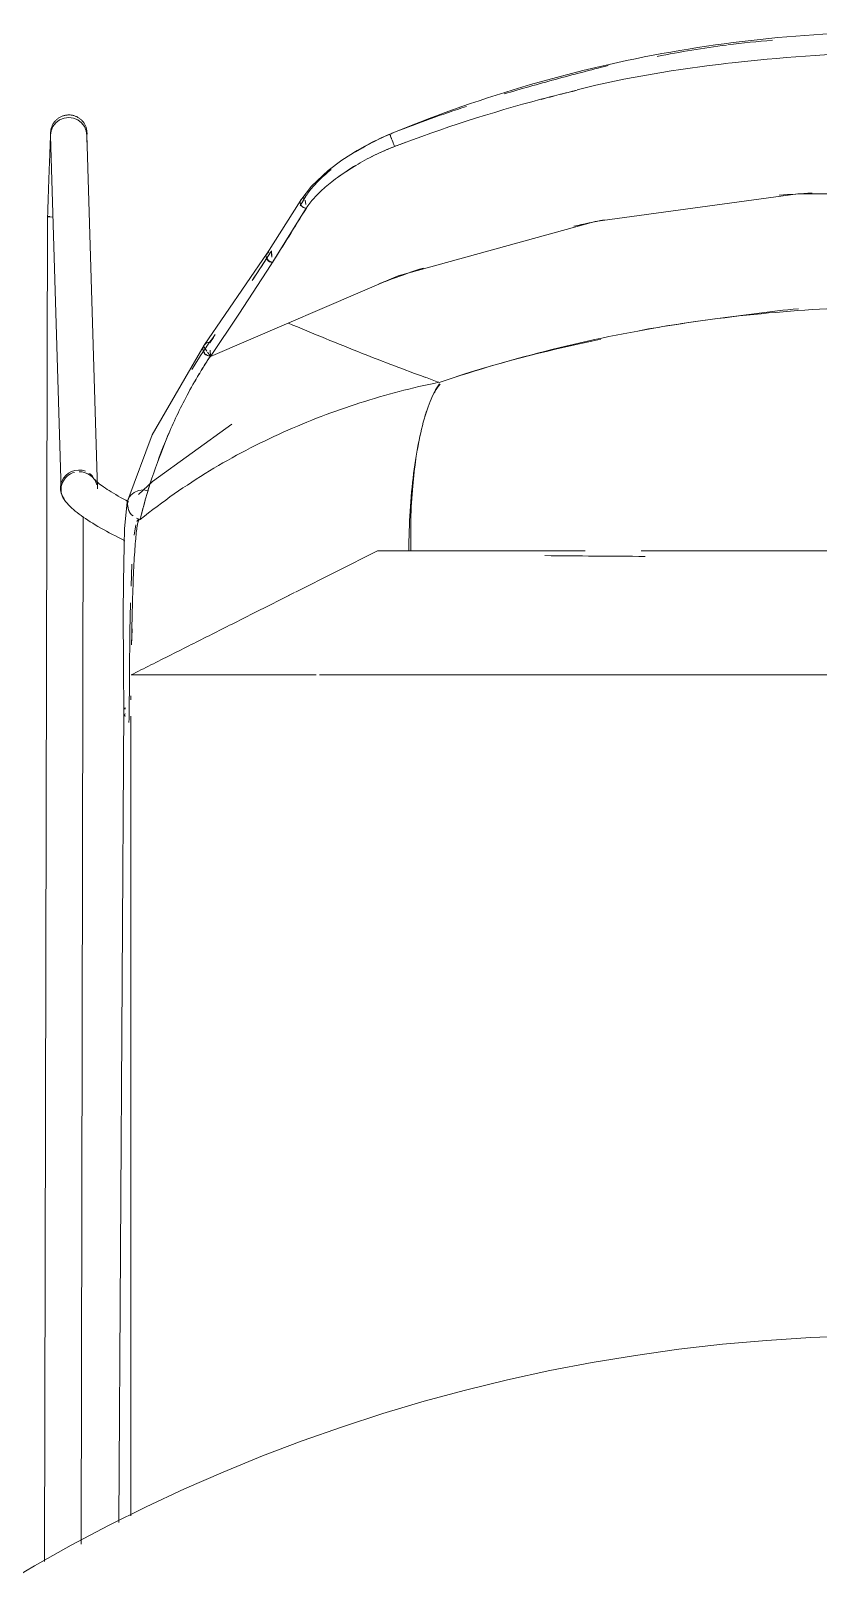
# Model space of a CAD drawing. Header units: millimetres. Extents: x 155927 to 317870, y -36033 to 97293.
# Drawn here: x 193015.1 to 193252.9, y 33369.9 to 33839.6 of the extents above; entities that cross this region are included whole.
import ezdxf

# ---------------------------------------------------------------- set-up
doc = ezdxf.new("R2010")
doc.units = ezdxf.units.MM
doc.header["$MEASUREMENT"] = 0
doc.layers.add('I-FURN', color=8, linetype='CONTINUOUS', lineweight=9)

msp = doc.modelspace()

# ---------------------------------------------------------------- linework, layer by layer
at = {"layer": 'I-FURN'}
for p, q in [((193024.08, 33813.78), (193024.28, 33813.87)), ((193024.28, 33813.87), (193024.48, 33813.96)), ((193024.48, 33813.96), (193024.69, 33814.03)), ((193024.69, 33814.03), (193024.9, 33814.1)), ((193024.9, 33814.1), (193025.11, 33814.16)), ((193025.11, 33814.16), (193025.32, 33814.21)), ((193025.32, 33814.21), (193025.54, 33814.25)), ((193025.54, 33814.25), (193025.75, 33814.29)), ((193025.75, 33814.29), (193025.97, 33814.31)), ((193025.97, 33814.31), (193026.19, 33814.33)), ((193026.19, 33814.33), (193026.41, 33814.34)), ((193026.41, 33814.34), (193026.51, 33814.34)), ((193026.51, 33814.34), (193026.73, 33814.33)), ((193026.73, 33814.33), (193026.95, 33814.32)), ((193026.95, 33814.32), (193027.16, 33814.3)), ((193027.16, 33814.3), (193027.38, 33814.27)), ((193027.38, 33814.27), (193027.6, 33814.23)), ((193027.6, 33814.23), (193027.81, 33814.18)), ((193027.81, 33814.18), (193028.03, 33814.12)), ((193028.03, 33814.12), (193028.24, 33814.05)), ((193028.24, 33814.05), (193028.44, 33813.98)), ((193028.44, 33813.98), (193028.65, 33813.9)), ((193028.65, 33813.9), (193028.85, 33813.81)), ((193020.97, 33808.19), (193021.16, 33809.58)), ((193020.99, 33809.04), (193021.01, 33809.26)), ((193021.01, 33809.26), (193021.03, 33809.48)), ((193021.03, 33809.48), (193021.06, 33809.69)), ((193021.06, 33809.69), (193021.1, 33809.91)), ((193021.1, 33809.91), (193021.14, 33810.13)), ((193021.14, 33810.13), (193021.2, 33810.34)), ((193021.16, 33809.58), (193021.71, 33810.87)), ((193021.2, 33810.34), (193021.26, 33810.55)), ((193021.26, 33810.55), (193021.34, 33810.76)), ((193021.34, 33810.76), (193021.42, 33810.96)), ((193021.42, 33810.96), (193021.51, 33811.16)), ((193021.51, 33811.16), (193021.6, 33811.36)), ((193021.6, 33811.36), (193021.71, 33811.55)), ((193021.71, 33810.87), (193022.59, 33811.98)), ((193021.71, 33811.55), (193021.82, 33811.74)), ((193021.82, 33811.74), (193021.94, 33811.93)), ((193021.94, 33811.93), (193022.07, 33812.11)), ((193022.07, 33812.11), (193022.2, 33812.28)), ((193022.2, 33812.28), (193022.34, 33812.45)), ((193022.34, 33812.45), (193022.49, 33812.61)), ((193022.49, 33812.61), (193022.64, 33812.77)), ((193022.59, 33811.98), (193023.73, 33812.83)), ((193022.64, 33812.77), (193022.81, 33812.92)), ((193022.81, 33812.92), (193022.97, 33813.06)), ((193022.97, 33813.06), (193023.14, 33813.2)), ((193023.14, 33813.2), (193023.32, 33813.33)), ((193023.32, 33813.33), (193023.5, 33813.46)), ((193023.5, 33813.46), (193023.69, 33813.57)), ((193023.69, 33813.57), (193023.88, 33813.68)), ((193023.73, 33812.83), (193025.05, 33813.36)), ((193023.88, 33813.68), (193024.08, 33813.78)), ((193025.05, 33813.36), (193026.48, 33813.53)), ((193026.48, 33813.53), (193027.9, 33813.35)), ((193027.9, 33813.35), (193029.23, 33812.81)), ((193028.85, 33813.81), (193029.04, 33813.71)), ((193029.04, 33813.71), (193029.24, 33813.6)), ((193029.23, 33812.81), (193030.36, 33811.95)), ((193029.24, 33813.6), (193029.43, 33813.49)), ((193029.43, 33813.49), (193029.61, 33813.37)), ((193029.61, 33813.37), (193029.79, 33813.24)), ((193029.79, 33813.24), (193029.96, 33813.1)), ((193029.96, 33813.1), (193030.13, 33812.96)), ((193030.13, 33812.96), (193030.29, 33812.81)), ((193030.29, 33812.81), (193030.45, 33812.66)), ((193030.36, 33811.95), (193031.23, 33810.84)), ((193030.45, 33812.66), (193030.6, 33812.5)), ((193030.6, 33812.5), (193030.74, 33812.33)), ((193030.74, 33812.33), (193030.88, 33812.16)), ((193030.88, 33812.16), (193031.01, 33811.98)), ((193031.01, 33811.98), (193031.13, 33811.8)), ((193031.13, 33811.8), (193031.24, 33811.61)), ((193031.23, 33810.84), (193031.78, 33809.54)), ((193031.24, 33811.61), (193031.35, 33811.42)), ((193031.35, 33811.42), (193031.45, 33811.22)), ((193031.45, 33811.22), (193031.54, 33811.02)), ((193031.54, 33811.02), (193031.62, 33810.82)), ((193031.62, 33810.82), (193031.7, 33810.61)), ((193031.7, 33810.61), (193031.76, 33810.4)), ((193031.76, 33810.4), (193031.82, 33810.19)), ((193031.78, 33809.54), (193031.97, 33808.15)), ((193031.82, 33810.19), (193031.87, 33809.97)), ((193031.87, 33809.97), (193031.91, 33809.76)), ((193031.91, 33809.76), (193031.95, 33809.54)), ((193031.95, 33809.54), (193031.97, 33809.32)), ((193031.97, 33809.32), (193031.98, 33809.1)), ((193020.82, 33804.33), (193020.84, 33804.92)), ((193020.84, 33804.92), (193020.86, 33805.47)), ((193020.86, 33805.47), (193020.88, 33805.99)), ((193020.88, 33805.99), (193020.9, 33806.46)), ((193020.9, 33806.46), (193020.92, 33806.9)), ((193020.92, 33806.9), (193020.93, 33807.3)), ((193020.93, 33807.3), (193020.94, 33807.66)), ((193020.94, 33807.66), (193020.96, 33807.98)), ((193020.96, 33807.98), (193020.97, 33808.25)), ((193020.97, 33808.49), (193020.98, 33808.68)), ((193020.98, 33808.51), (193020.97, 33808.37)), ((193020.97, 33808.25), (193020.97, 33808.49)), ((193020.97, 33808.03), (193024.15, 33701.16)), ((193020.99, 33808.85), (193020.98, 33808.7)), ((193020.98, 33808.68), (193020.99, 33808.84)), ((193020.98, 33808.7), (193020.98, 33808.51)), ((193020.99, 33809.01), (193020.99, 33809.04)), ((193020.99, 33809.04), (193020.99, 33809.02)), ((193020.99, 33809.02), (193020.99, 33808.95)), ((193020.99, 33808.95), (193020.99, 33809.01)), ((193020.99, 33808.84), (193020.99, 33808.95)), ((193020.99, 33808.95), (193020.99, 33808.85)), ((193031.91, 33806.53), (193031.89, 33806.1)), ((193031.93, 33806.93), (193031.91, 33806.53)), ((193031.94, 33807.28), (193031.93, 33806.93)), ((193031.95, 33807.6), (193031.94, 33807.28)), ((193031.96, 33807.87), (193031.95, 33807.6)), ((193031.96, 33807.97), (193031.97, 33808.19)), ((193031.97, 33808.11), (193031.96, 33807.87)), ((193031.98, 33808.45), (193031.97, 33808.3)), ((193031.97, 33808.19), (193031.98, 33808.36)), ((193035.14, 33701.49), (193031.97, 33808.32)), ((193031.97, 33808.3), (193031.97, 33808.11)), ((193031.98, 33809.1), (193031.99, 33808.88)), ((193031.99, 33808.62), (193031.98, 33808.55)), ((193031.98, 33808.49), (193031.99, 33808.58)), ((193031.98, 33808.55), (193031.98, 33808.45)), ((193031.98, 33808.36), (193031.98, 33808.49)), ((193031.99, 33808.88), (193031.99, 33808.66)), ((193031.99, 33808.66), (193031.99, 33808.64)), ((193031.99, 33808.63), (193031.99, 33808.64)), ((193031.99, 33808.64), (193031.99, 33808.62)), ((193031.99, 33808.58), (193031.99, 33808.63)), ((193118.37, 33806.24), (193113.56, 33803.62)), ((193123.36, 33808.52), (193123.39, 33808.43)), ((193123.39, 33808.43), (193123.47, 33808.23)), ((193123.47, 33808.23), (193123.59, 33807.93)), ((193123.59, 33807.93), (193123.73, 33807.56)), ((193123.73, 33807.56), (193123.9, 33807.13)), ((193123.9, 33807.13), (193124.08, 33806.68)), ((193124.08, 33806.68), (193124.26, 33806.22)), ((193124.26, 33806.22), (193124.43, 33805.79)), ((193124.43, 33805.79), (193124.58, 33805.42)), ((193124.58, 33805.42), (193124.7, 33805.11)), ((193124.7, 33805.11), (193124.78, 33804.9)), ((193124.78, 33804.9), (193124.82, 33804.8)), ((193020.64, 33799.3), (193020.67, 33800.11)), ((193020.67, 33800.11), (193020.7, 33800.89)), ((193020.7, 33800.89), (193020.73, 33801.64)), ((193020.73, 33801.64), (193020.75, 33802.36)), ((193020.75, 33802.36), (193020.78, 33803.05)), ((193020.78, 33803.05), (193020.8, 33803.71)), ((193020.8, 33803.71), (193020.82, 33804.33)), ((193108.94, 33800.67), (193104.82, 33797.59)), ((193113.56, 33803.62), (193108.94, 33800.67)), ((193020.48, 33794.87), (193020.51, 33795.8)), ((193020.51, 33795.8), (193020.55, 33796.71)), ((193020.55, 33796.71), (193020.58, 33797.6)), ((193020.58, 33797.6), (193020.61, 33798.46)), ((193020.61, 33798.46), (193020.64, 33799.3)), ((193104.82, 33797.59), (193099.73, 33792.88)), ((193020.3, 33789.94), (193020.34, 33790.96)), ((193020.34, 33790.96), (193020.37, 33791.96)), ((193020.37, 33791.96), (193020.41, 33792.95)), ((193020.41, 33792.95), (193020.44, 33793.92)), ((193020.44, 33793.92), (193020.48, 33794.87)), ((193099.73, 33792.88), (193096.48, 33788.59)), ((193246.55, 33790.51), (193185.35, 33782.2)), ((193308.33, 33790.51), (193246.55, 33790.51)), ((193020.11, 33784.71), (193020.15, 33785.77)), ((193020.15, 33785.77), (193020.19, 33786.82)), ((193020.19, 33786.82), (193020.22, 33787.87)), ((193020.22, 33787.87), (193020.26, 33788.91)), ((193020.26, 33788.91), (193020.3, 33789.94)), ((193096.52, 33788.66), (193086.31, 33772.45)), ((193087.55, 33769.2), (193098.18, 33786.2)), ((193098.18, 33790), (193096.28, 33786.95)), ((193096.45, 33788.52), (193096.34, 33788.15)), ((193096.34, 33788.15), (193096.34, 33787.75)), ((193096.34, 33787.75), (193096.45, 33787.35)), ((193096.66, 33788.85), (193096.45, 33788.52)), ((193096.45, 33787.35), (193096.67, 33786.98)), ((193096.97, 33789.09), (193096.66, 33788.85)), ((193096.67, 33786.98), (193096.97, 33786.66)), ((193097.34, 33789.24), (193096.97, 33789.09)), ((193096.97, 33786.66), (193097.35, 33786.41)), ((193097.76, 33789.3), (193097.34, 33789.24)), ((193097.35, 33786.41), (193097.76, 33786.26)), ((193097.76, 33786.26), (193098.19, 33786.21)), ((193098.03, 33787.35), (193097.85, 33788.61)), ((193097.85, 33788.6), (193098.03, 33787.35)), ((193020.06, 33783.65), (193019.19, 33377.78)), ((193020.07, 33783.65), (193020.11, 33784.71)), ((193020.07, 33783.64), (193020.3, 33783.6)), ((193020.71, 33783.7), (193020.21, 33783.67)), ((193020.3, 33783.6), (193020.89, 33783.56)), ((193020.89, 33783.56), (193021.8, 33783.51)), ((193185.35, 33782.2), (193125.88, 33765.74)), ((193086.41, 33772.6), (193067.36, 33744.9)), ((193087.47, 33773.02), (193082.12, 33764.76)), ((193086.1, 33771.89), (193086.22, 33772.28)), ((193086.17, 33771.6), (193086.28, 33771.18)), ((193086.3, 33772.41), (193086.18, 33772.02)), ((193086.22, 33772.28), (193086.44, 33772.62)), ((193086.52, 33772.75), (193086.3, 33772.41)), ((193086.44, 33772.62), (193086.75, 33772.89)), ((193086.83, 33773.02), (193086.52, 33772.75)), ((193087.55, 33773.14), (193087.74, 33771.43)), ((193087.82, 33771.6), (193087.63, 33773.28)), ((193077.86, 33754.2), (193087.55, 33769.2)), ((193086.19, 33771.05), (193086.09, 33771.47)), ((193086.4, 33770.66), (193086.19, 33771.05)), ((193086.28, 33771.18), (193086.48, 33770.79)), ((193086.7, 33770.32), (193086.4, 33770.66)), ((193086.48, 33770.79), (193086.78, 33770.45)), ((193087.07, 33770.05), (193086.7, 33770.32)), ((193086.78, 33770.45), (193087.15, 33770.19)), ((193087.48, 33769.88), (193087.07, 33770.05)), ((193087.15, 33770.19), (193087.57, 33770.01)), ((193087.93, 33769.8), (193087.48, 33769.88)), ((193087.57, 33770.01), (193088.01, 33769.93)), ((193125.88, 33765.74), (193069.23, 33741.44)), ((193069.23, 33741.44), (193077.86, 33754.2)), ((193067.36, 33744.9), (193051.61, 33717.84)), ((193066.96, 33743.6), (193067, 33744.07)), ((193067.03, 33743.12), (193066.96, 33743.6)), ((193067, 33744.07), (193067.15, 33744.53)), ((193067.15, 33744.53), (193068.16, 33743.09)), ((193070.2, 33747.12), (193069.09, 33745.55)), ((193067.21, 33742.67), (193067.03, 33743.12)), ((193067.48, 33742.28), (193067.21, 33742.67)), ((193067.84, 33741.96), (193067.48, 33742.28)), ((193068.27, 33741.73), (193067.84, 33741.96)), ((193068.74, 33741.6), (193068.27, 33741.73)), ((193068.4, 33742.75), (193069.22, 33741.57)), ((193069.22, 33741.57), (193068.74, 33741.6)), ((193069.22, 33741.57), (193069.11, 33743.34)), ((193069.12, 33743.34), (193069.22, 33741.57)), ((193069.22, 33741.57), (193069.16, 33743.38)), ((193069.22, 33741.57), (193069.16, 33743.38)), ((193075.69, 33720.97), (193051.75, 33703.67)), ((193051.61, 33717.84), (193044.32, 33698.09)), ((193034.29, 33704.34), (193034.32, 33704.3)), ((193034.32, 33704.3), (193034.41, 33704.19)), ((193034.41, 33704.19), (193034.56, 33704.04)), ((193034.56, 33704.04), (193034.77, 33703.84)), ((193034.77, 33703.84), (193035.03, 33703.61)), ((193035.03, 33703.61), (193035.33, 33703.34)), ((193035.33, 33703.34), (193035.69, 33703.06)), ((193035.69, 33703.06), (193036.09, 33702.75)), ((193036.09, 33702.75), (193036.53, 33702.42)), ((193036.53, 33702.42), (193037.01, 33702.08)), ((193037.01, 33702.08), (193037.54, 33701.72)), ((193037.54, 33701.72), (193038.1, 33701.35)), ((193038.1, 33701.35), (193038.69, 33700.96)), ((193048.99, 33701.17), (193047.52, 33700.97)), ((193051.75, 33703.67), (193047.56, 33699.77)), ((193050.53, 33700.94), (193048.99, 33701.17)), ((193024.35, 33699.7), (193024.72, 33698.93)), ((193024.72, 33698.93), (193025.12, 33698.27)), ((193025.12, 33698.27), (193025.54, 33697.67)), ((193025.54, 33697.67), (193025.97, 33697.14)), ((193025.97, 33697.14), (193026.42, 33696.63)), ((193026.42, 33696.63), (193026.89, 33696.15)), ((193038.69, 33700.96), (193039.32, 33700.57)), ((193039.32, 33700.57), (193039.98, 33700.16)), ((193039.98, 33700.16), (193040.67, 33699.75)), ((193040.67, 33699.75), (193041.39, 33699.33)), ((193041.39, 33699.33), (193042.14, 33698.91)), ((193042.14, 33698.91), (193042.91, 33698.48)), ((193042.91, 33698.48), (193043.71, 33698.05)), ((193044.14, 33697.54), (193043.34, 33689.39)), ((193043.71, 33698.05), (193044.53, 33697.61)), ((193044.51, 33698.52), (193044.14, 33697.54)), ((193044.2, 33697.54), (193044.53, 33698.64)), ((193044.82, 33699.04), (193044.51, 33698.52)), ((193045.21, 33699.54), (193044.82, 33699.04)), ((193046.23, 33700.39), (193045.21, 33699.54)), ((193047.52, 33700.97), (193046.23, 33700.39)), ((193026.89, 33696.15), (193027.39, 33695.68)), ((193027.39, 33695.68), (193027.9, 33695.22)), ((193027.9, 33695.22), (193028.44, 33694.77)), ((193028.44, 33694.77), (193029.01, 33694.32)), ((193029.01, 33694.32), (193029.6, 33693.87)), ((193029.6, 33693.87), (193030.22, 33693.41)), ((193030.2, 33383.08), (193030.87, 33693.13)), ((193030.22, 33693.41), (193030.86, 33692.96)), ((193030.86, 33692.96), (193031.53, 33692.5)), ((193031.53, 33692.5), (193032.23, 33692.04)), ((193032.23, 33692.04), (193032.96, 33691.57)), ((193044.47, 33695.24), (193044.19, 33696.37)), ((193045.04, 33694.2), (193044.47, 33695.24)), ((193047.04, 33691.6), (193047.5, 33692.39)), ((193032.96, 33691.57), (193033.71, 33691.1)), ((193033.71, 33691.1), (193034.49, 33690.63)), ((193034.49, 33690.63), (193035.29, 33690.16)), ((193035.29, 33690.16), (193036.11, 33689.68)), ((193036.11, 33689.68), (193036.96, 33689.2)), ((193036.96, 33689.2), (193037.83, 33688.72)), ((193037.83, 33688.72), (193038.72, 33688.24)), ((193038.72, 33688.24), (193039.63, 33687.76)), ((193039.63, 33687.76), (193040.56, 33687.28)), ((193040.56, 33687.28), (193041.5, 33686.8)), ((193043.34, 33689.39), (193043.16, 33684.45)), ((193046.22, 33687.51), (193046.74, 33690.59)), ((193041.5, 33686.8), (193042.46, 33686.32)), ((193042.46, 33686.32), (193043.44, 33685.85)), ((193043.16, 33684.45), (193042.96, 33673.37)), ((193094.92, 33670.33), (193119.68, 33682.79)), ((193119.68, 33682.79), (193182.37, 33682.79)), ((193199.29, 33682.79), (193277.44, 33682.79)), ((193045.27, 33672.13), (193045.54, 33678.79)), ((193042.96, 33673.37), (193042.9, 33663.8)), ((193091.93, 33668.82), (193094.62, 33670.17)), ((193042.9, 33663.8), (193042.96, 33648.42)), ((193044.96, 33658.43), (193045.12, 33667.05)), ((193045.43, 33654.4), (193045.59, 33659.16)), ((193045.59, 33659.16), (193045.6, 33659.3)), ((193044.8, 33645.57), (193044.96, 33658.43)), ((193042.96, 33648.42), (193043.1, 33633.26)), ((193044.7, 33632.2), (193044.8, 33645.57)), ((193101.11, 33645.33), (193052.49, 33645.33)), ((193169.36, 33645.33), (193112.02, 33645.33)), ((193240.95, 33645.33), (193180.86, 33645.33)), ((193307.35, 33645.33), (193247.2, 33645.33)), ((193043.59, 33635.41), (193043.29, 33635.35)), ((193043.12, 33635.26), (193041.61, 33389.62)), ((193043.14, 33635.29), (193043.14, 33635.22)), ((193043.32, 33635.15), (193043.63, 33635.1)), ((193044.64, 33630.96), (193044.7, 33632.2))]:
    msp.add_line(p, q, dxfattribs=at)
msp.add_arc((193277.44, 32921.07), 525, 0, 180, dxfattribs=at)
for centre, major_axis, ratio, start_param, end_param in [((193029.64, 33701.32), (5.5, 0.16), 0.969889, 1.801948, 3.634544), ((193029.43, 33701.81), (5.08, 2.11), 0.969753, 0.791505, 2.362301), ((193029.64, 33701.32), (5.5, 0.16), 0.969889, 0.234165, 1.540149), ((193029.43, 33701.81), (5.08, 2.11), 0.969753, 0.267906, 0.529705), ((193029.43, 33701.81), (5.08, 2.11), 0.969753, 2.362301, 3.141593), ((193029.43, 33701.81), (5.08, 2.11), 0.969753, 3.147699, 3.409499)]:
    msp.add_ellipse(centre, major_axis=major_axis, ratio=ratio, start_param=start_param, end_param=end_param, dxfattribs=at)
for points, knots in [([(193430.06, 33809.14), (193419.3, 33813.56), (193397.51, 33821.44), (193352.63, 33833.42), (193303.58, 33839.87), (193251.32, 33839.3), (193208.08, 33834.09), (193165.63, 33824.22), (193138.27, 33814.67), (193124.82, 33809.14)], [0, 0, 0, 0, 0.111111, 0.222222, 0.444444, 0.583333, 0.722222, 0.861111, 1, 1, 1, 1]), ([(193157.93, 33820.67), (193163.04, 33822.23), (193173.46, 33825.12), (193183.97, 33827.9), (193189.32, 33829.2)], [-0.7681843, -0.7681843, -0.7681843, -0.7681843, -0.6666667, -0.5624253, -0.5624253, -0.5624253, -0.5624253]), ([(193179.92, 33821.77), (193178.11, 33821.35), (193174.46, 33820.48), (193170.85, 33819.49), (193169.04, 33818.97)], [-0.36909277, -0.36909277, -0.36909277, -0.36909277, -0.33333333, -0.29717322, -0.29717322, -0.29717322, -0.29717322]), ([(193113.12, 33799.12), (193114.9, 33800.18), (193118.66, 33802.22), (193122.75, 33803.98), (193124.82, 33804.8)], [0.6666667, 0.6666667, 0.6666667, 0.6666667, 0.8333333, 0.9999135, 0.9999135, 0.9999135, 0.9999135]), ([(193124.82, 33809.14), (193122.75, 33808.27), (193119.69, 33806.88), (193115.87, 33804.81), (193114.04, 33803.73), (193113.16, 33803.18)], [0, 0, 0, 0, 0.1666667, 0.25, 0.3333333, 0.3333333, 0.3333333, 0.3333333]), ([(193124.82, 33804.8), (193124.81, 33804.83), (193124.75, 33805), (193124.59, 33805.4), (193124.39, 33805.9), (193124.1, 33806.67), (193123.81, 33807.43), (193123.62, 33807.93), (193123.47, 33808.34), (193123.4, 33808.5), (193123.39, 33808.53)], [-1, -1, -1, -1, -0.833333, -0.75, -0.666667, -0.5, -0.333333, -0.25, -0.166667, 0, 0, 0, 0]), ([(193098.18, 33786.2), (193098.77, 33787.18), (193100.36, 33789.21), (193103.18, 33791.96), (193105.87, 33794.19), (193108.1, 33795.86), (193110.51, 33797.52), (193113.09, 33799.13), (193115.83, 33800.69), (193118.34, 33801.99), (193119.95, 33802.74), (193120.56, 33803.02)], [0, 0, 0, 0, 0.1666667, 0.3333333, 0.4166667, 0.5, 0.5833333, 0.6666667, 0.75, 0.8333333, 0.8844325, 0.8844325, 0.8844325, 0.8844325]), ([(193105.67, 33797.88), (193105.06, 33797.38), (193103.81, 33796.32), (193102.08, 33794.7), (193099.98, 33792.51), (193098.78, 33790.98), (193098.18, 33790)], [0.594049, 0.594049, 0.594049, 0.594049, 0.6666667, 0.75, 0.8333333, 1, 1, 1, 1]), ([(193105.42, 33797.92), (193104.45, 33797.12), (193102.87, 33795.77), (193101.79, 33794.53), (193101.4, 33794.05)], [0.5492901, 0.5492901, 0.5492901, 0.5492901, 0.6666667, 0.7441692, 0.7441692, 0.7441692, 0.7441692]), ([(193087.93, 33769.8), (193089.57, 33772.38), (193092.92, 33777.69), (193096.41, 33783.31), (193098.19, 33786.2)], [0, 0, 0, 0, 0.5, 0.9997644, 0.9997644, 0.9997644, 0.9997644]), ([(193098.19, 33786.21), (193098.05, 33786.21), (193097.76, 33786.24), (193097.34, 33786.4), (193096.96, 33786.64), (193096.55, 33787.08), (193096.26, 33787.75), (193096.35, 33788.42), (193096.64, 33788.85), (193096.95, 33789.1), (193097.33, 33789.25), (193097.61, 33789.29), (193097.75, 33789.29)], [-1, -1, -1, -1, -0.916667, -0.833333, -0.75, -0.666667, -0.5, -0.333333, -0.25, -0.166667, -0.083333, 0, 0, 0, 0]), ([(193020.72, 33783.7), (193020.68, 33783.7), (193020.47, 33783.69), (193020.25, 33783.68), (193020.15, 33783.67), (193020.12, 33783.66)], [-0.6666667, -0.6666667, -0.6666667, -0.6666667, -0.6527778, -0.5833333, -0.5555556, -0.5555556, -0.5555556, -0.5555556]), ([(193133.51, 33768.14), (193130.35, 33767.08), (193125.83, 33765.55), (193121.37, 33763.86), (193120.03, 33763.33)], [-0.11702564, -0.11702564, -0.11702564, -0.11702564, -0.09090909, -0.07954338, -0.07954338, -0.07954338, -0.07954338]), ([(193416.62, 33733.62), (193405.41, 33737.38), (193382.77, 33743.97), (193336.46, 33753.5), (193277.45, 33758.3), (193218.43, 33753.5), (193172.13, 33743.98), (193149.48, 33737.38), (193138.27, 33733.62)], [0, 0, 0, 0, 0.125, 0.25, 0.5, 0.75, 0.875, 1, 1, 1, 1]), ([(193198.64, 33749.23), (193206.23, 33750.62), (193222.16, 33752.96), (193238.29, 33755.03), (193246.73, 33755.86)], [-0.7825093, -0.7825093, -0.7825093, -0.7825093, -0.7, -0.609839, -0.609839, -0.609839, -0.609839]), ([(193134.12, 33735.13), (193127.77, 33737.46), (193113.99, 33742.71), (193100.2, 33748.37), (193092.76, 33751.52)], [-0.9105873, -0.9105873, -0.9105873, -0.9105873, -0.5, -0.0187537, -0.0187537, -0.0187537, -0.0187537]), ([(193069.22, 33741.57), (193069.04, 33741.57), (193068.67, 33741.62), (193068.14, 33741.83), (193067.68, 33742.15), (193067.2, 33742.73), (193066.89, 33743.63), (193067.09, 33744.53), (193067.5, 33745.11), (193068.07, 33745.55), (193068.61, 33745.7), (193068.98, 33745.7)], [-1, -1, -1, -1, -0.916667, -0.833333, -0.75, -0.666667, -0.5, -0.333333, -0.25, -0.166667, 0, 0, 0, 0]), ([(193068.97, 33745.68), (193068.5, 33745.68), (193067.89, 33745.47), (193067.36, 33744.93), (193067.21, 33744.67), (193067.15, 33744.53)], [-1, -1, -1, -1, -0.4, -0.2, 0, 0, 0, 0]), ([(193056.3, 33717.34), (193058.06, 33721.53), (193061.98, 33729.82), (193066.68, 33737.71), (193069.22, 33741.57)], [0.5, 0.5, 0.5, 0.5, 0.75, 0.9999613, 0.9999613, 0.9999613, 0.9999613]), ([(193048.05, 33692.28), (193049.03, 33696.41), (193051.4, 33704.69), (193056.1, 33717.39), (193061.08, 33727.91), (193064.56, 33734.05), (193065.83, 33736.17)], [0, 0, 0, 0, 0.25, 0.5, 0.75, 0.8847092, 0.8847092, 0.8847092, 0.8847092]), ([(193129.11, 33682.79), (193129.14, 33686.9), (193129.41, 33694.87), (193130.47, 33706.32), (193132.12, 33716.44), (193134.27, 33724.81), (193136.43, 33730.13), (193137.83, 33732.44), (193138.34, 33733.14)], [-1, -1, -1, -1, -0.8333333, -0.6666667, -0.5, -0.3333333, -0.1666667, -0.0749945, -0.0749945, -0.0749945, -0.0749945]), ([(193138.56, 33733.09), (193138.31, 33732.8), (193137.45, 33731.7), (193136.62, 33730.23), (193136.05, 33729), (193136.04, 33728.98)], [-0.9374324, -0.9374324, -0.9374324, -0.9374324, -0.8928571, -0.7857143, -0.7840531, -0.7840531, -0.7840531, -0.7840531]), ([(193049.96, 33699.49), (193050.47, 33701.23), (193052.3, 33707.15), (193054.59, 33713.13), (193056.3, 33717.34)], [0.1451812, 0.1451812, 0.1451812, 0.1451812, 0.25, 0.4999815, 0.4999815, 0.4999815, 0.4999815]), ([(193131.26, 33710.59), (193130.88, 33707.97), (193130.19, 33702.04), (193129.64, 33692.53), (193129.67, 33685.94), (193129.74, 33682.8)], [-0.4106729, -0.4106729, -0.4106729, -0.4106729, -0.2857143, -0.1428571, -0.0148421, -0.0148421, -0.0148421, -0.0148421]), ([(193047.91, 33692.38), (193047.76, 33692.41), (193047.53, 33692.07), (193047.2, 33690.69), (193046.93, 33688.9), (193046.67, 33686.49), (193046.43, 33683.42), (193046.2, 33679.86), (193045.94, 33674.34), (193045.72, 33668.02), (193045.56, 33661.03), (193045.49, 33657.45), (193045.45, 33655.62)], [-0.9696726, -0.9696726, -0.9696726, -0.9696726, -0.875, -0.8125, -0.75, -0.6875, -0.625, -0.5625, -0.5, -0.375, -0.3125, -0.25, -0.25, -0.25, -0.25]), ([(193045.27, 33645.33), (193049.26, 33647.35), (193055.3, 33650.38), (193063.44, 33654.48), (193069.58, 33657.57), (193075.79, 33660.7), (193082.06, 33663.85), (193088.34, 33667.02), (193092.53, 33669.12), (193094.62, 33670.17)], [-0.999743, -0.999743, -0.999743, -0.999743, -0.8333333, -0.75, -0.6666667, -0.5833333, -0.5, -0.4166667, -0.3333333, -0.3333333, -0.3333333, -0.3333333]), ([(193043.61, 33632.94), (193043.48, 33632.98), (193043.16, 33633.1), (193043.02, 33633.32), (193043.28, 33633.5), (193043.57, 33633.56)], [-0.7, -0.7, -0.7, -0.7, -0.6, -0.4, -0.2, -0.2, -0.2, -0.2]), ([(193045.25, 33625.31), (193045.25, 33581.64), (193045.25, 33503.8), (193045.25, 33425.82), (193045.25, 33391.63)], [0.0344067, 0.0344067, 0.0344067, 0.0344067, 0.5, 0.8635393, 0.8635393, 0.8635393, 0.8635393])]:
    msp.add_open_spline(points, degree=3, knots=knots, dxfattribs=at)
for points in [[(193204.08, 33832), (193211.03, 33833.31), (193218.01, 33834.57), (193225.03, 33835.41)], [(193225.42, 33835.46), (193229.88, 33836.07), (193234.37, 33836.51), (193238.87, 33836.85)], [(193272.01, 33833.1), (193256.53, 33832.9), (193241.12, 33831.63), (193225.7, 33829.97)], [(193225.55, 33829.95), (193210.21, 33828.05), (193194.85, 33825.77), (193179.9, 33821.92)], [(193169.01, 33819.05), (193154.05, 33815.1), (193139.31, 33810.35), (193124.82, 33804.8)], [(193169, 33819.06), (193172.63, 33820.01), (193176.27, 33820.92), (193179.93, 33821.78)], [(193124.79, 33809.09), (193131.96, 33811.93), (193139.21, 33814.5), (193146.52, 33816.9)], [(193123.36, 33808.52), (193121.21, 33807.61), (193117.06, 33805.68), (193113.27, 33803.48), (193111.52, 33802.35)], [(193121.41, 33803.39), (193122.53, 33803.88), (193123.67, 33804.35), (193124.82, 33804.81)], [(193123.39, 33808.53), (193123.86, 33808.72), (193124.32, 33808.9), (193124.79, 33809.09)], [(193124.82, 33804.81), (193125.94, 33805.23), (193127.05, 33805.66), (193128.17, 33806.07)], [(193103.9, 33792.51), (193106.45, 33794.72), (193109.63, 33796.95), (193113.12, 33799.11)], [(193250.83, 33790.77), (193247.53, 33790.58), (193244.23, 33790.35), (193240.94, 33790.09)], [(193097.76, 33789.3), (193097.47, 33788.83), (193097.18, 33788.37), (193096.89, 33787.9)], [(193020.07, 33783.65), (193020.07, 33783.64), (193020.11, 33783.63), (193020.19, 33783.61)], [(193188.1, 33782.68), (193185.04, 33782.07), (193182, 33781.41), (193178.96, 33780.73)], [(193081.82, 33764.4), (193083.65, 33767.16), (193085.53, 33770.04), (193087.47, 33773.02)], [(193088.01, 33769.93), (193087.82, 33769.63), (193087.63, 33769.34), (193087.45, 33769.05)], [(193068.98, 33745.7), (193069.54, 33746.48), (193070.11, 33747.29), (193070.69, 33748.1)], [(193069.08, 33745.84), (193067.15, 33743.13), (193065.34, 33740.37), (193063.64, 33737.56)], [(193143.61, 33735.43), (193157.89, 33740.01), (193172.4, 33743.62), (193187.08, 33746.64)], [(193066.33, 33737), (193067.26, 33738.54), (193068.23, 33740.06), (193069.22, 33741.57)], [(193134.18, 33735.18), (193135.5, 33734.66), (193136.82, 33734.15), (193138.14, 33733.64)], [(193048.05, 33692.28), (193054.79, 33697.65), (193068.71, 33707.4), (193091.05, 33719.06), (193114.27, 33727.85), (193130.11, 33732.01), (193138.14, 33733.64)], [(193134.53, 33725.15), (193134.33, 33724.54), (193134.13, 33723.91), (193133.93, 33723.25)], [(193132.55, 33717.8), (193132.25, 33716.4), (193131.96, 33714.92), (193131.7, 33713.38)], [(193044.31, 33697.43), (193044.18, 33696.68), (193044.35, 33695.16), (193045.22, 33693.72), (193045.89, 33693.31)], [(193048.05, 33692.28), (193048.57, 33694.47), (193049.15, 33696.66), (193049.78, 33698.87)], [(193046.9, 33692.67), (193047.26, 33692.49), (193047.65, 33692.36), (193048.05, 33692.28)], [(193200.42, 33681.11), (193190.27, 33681.17), (193180.23, 33681.25), (193170.2, 33681.34)], [(193053.2, 33645.33), (193050.49, 33645.33), (193047.85, 33645.33), (193045.27, 33645.33)], [(193102.14, 33645.33), (193105.42, 33645.33), (193108.71, 33645.33), (193112.01, 33645.33)], [(193169.38, 33645.33), (193173.19, 33645.33), (193177.01, 33645.33), (193180.85, 33645.33)], [(193240.95, 33645.33), (193243.21, 33645.33), (193245.47, 33645.33), (193247.73, 33645.33)], [(193045.26, 33639.05), (193045.26, 33638.63), (193045.25, 33638.21), (193045.25, 33637.79)], [(193045.25, 33622.32), (193045.25, 33625.86), (193045.25, 33629.39), (193045.25, 33632.93)], [(193045.25, 33483.03), (193045.25, 33487.62), (193045.25, 33492.2), (193045.25, 33496.79)]]:
    msp.add_open_spline(points, degree=3, dxfattribs=at)

doc.saveas('drawing.dxf')
